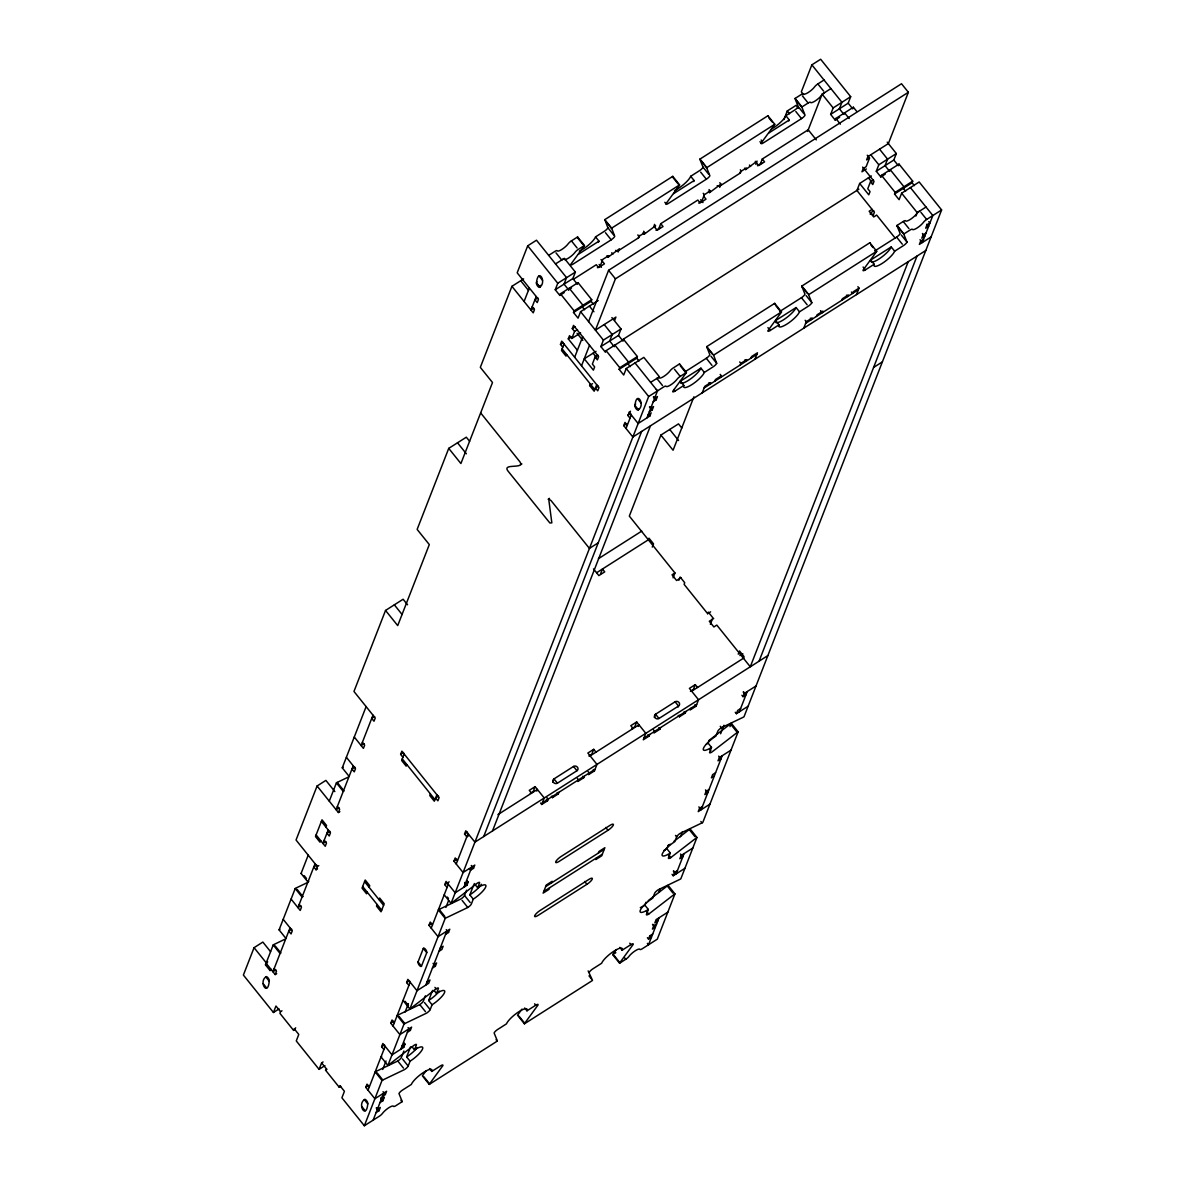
<?xml version="1.0" encoding="UTF-8"?>
<svg xmlns="http://www.w3.org/2000/svg" width="1185" height="1185" viewBox="0 0 1185 1185"><rect width="100%" height="100%" fill="white"/><g stroke="black" fill="none" stroke-linecap="round" stroke-linejoin="round"><path stroke-width="1.5" d="M548.67 255.382L554.847 251.442A3.762 0.948 -38.8 0 1 557.187 250.761A7.54 1.896 -38.8 0 0 561.868 249.413A7.54 1.896 -38.8 0 0 568.237 243.725A3.762 0.948 -38.8 0 1 571.422 240.881L577.599 236.956L584.442 245.488A3.748 0.948 -38.8 0 1 584.146 246.021L570.8 264.314A3.777 0.948 -38.8 0 0 573.11 264.077L611.193 239.829A3.762 0.948 -38.8 0 0 614.748 236.333L611.638 228.157L679.597 184.875L672.754 176.358L604.794 219.64L607.905 227.801L613.608 234.911M684.96 371.868L706.29 358.285A3.762 0.948 -38.8 0 0 709.845 354.804L706.734 346.627L774.709 303.345L781.493 311.996A3.851 0.963 -38.8 0 1 781.241 312.41L767.91 330.704A3.762 0.948 -38.8 0 0 770.206 330.467L778.989 324.868A13.183 3.318 -38.8 0 0 787.033 324.009A13.183 3.318 -38.8 0 0 799.505 311.818L808.288 306.219A3.762 0.948 -38.8 0 0 811.844 302.723L808.688 294.947A3.925 0.992 -38.8 0 1 808.703 294.665L876.707 251.279L869.864 242.747L801.889 286.029A3.925 0.992 -38.8 0 0 801.83 286.415L805 294.191A3.762 0.948 -38.8 0 1 801.445 297.687L779.686 311.536M480.651 412.898L519.03 460.728C527.666 470.549 499.966 461.957 508.602 471.793L549.87 522.985L551.84 522.866L548.699 498.959L551.055 500.603L589.434 548.418L598.232 542.819M759.985 141.696L761.125 143.118L774.457 124.825A3.748 0.948 -38.8 0 0 774.753 124.277L767.91 115.745L699.905 159.145A3.925 0.992 -38.8 0 0 699.891 159.412L703.06 167.203L708.763 174.314M774.753 124.277L706.764 167.678A3.925 0.992 -38.8 0 0 706.734 167.944L709.904 175.736A3.762 0.948 -38.8 0 1 706.349 179.216L668.266 203.479A3.762 0.948 -38.8 0 1 665.97 203.716L664.829 202.294M781.552 311.877L713.592 355.159L716.688 363.321A3.762 0.948 -38.8 0 1 713.133 366.817L704.349 372.416A13.183 3.318 -38.8 0 1 691.877 384.607A13.183 3.318 -38.8 0 1 683.834 385.481L675.05 391.065A3.777 0.948 -38.8 0 1 672.754 391.317L686.085 373.023A3.748 0.948 -38.8 0 0 686.396 372.475L679.538 363.943L673.361 367.883A3.762 0.948 -38.8 0 0 670.177 370.712A7.54 1.896 -38.8 0 1 663.822 376.4A7.54 1.896 -38.8 0 1 659.127 377.763A3.762 0.948 -38.8 0 0 656.801 378.43L662.504 385.54M801.86 286.133L808.748 294.561M536.894 281.674L536.464 282.8A2.829 1.096 57.5 0 0 537.694 286.148A2.829 1.096 57.5 0 0 539.886 287.051C547.04 282.045 538.153 266.921 536.464 282.8L539.886 287.051L540.538 285.378M635.634 403.833L634.982 405.522A2.829 1.096 57.5 0 0 636.226 408.869A2.829 1.096 57.5 0 0 638.404 409.788C645.736 404.752 636.404 389.613 634.982 405.522L638.404 409.788L638.848 408.662M270.595 951.718L262.848 942.075L254.064 947.674L243.384 975.062L273.439 1012.494L279.053 1008.924M334.851 791.58L325.89 780.397L317.091 785.996L296.043 840.017L317.343 866.561L316.069 869.79L313.788 866.946L316.721 865.08M407.551 604.765L403.122 599.24L385.54 610.438L353.959 691.462L375.26 718.006L373.986 721.235L371.705 718.406L374.638 716.54M469.63 441.324L466.312 437.191L448.73 448.374L417.135 529.414L429.311 544.567L397.716 625.606L385.54 610.438M523.637 278.86L511.92 286.326L480.325 367.35L492.501 382.518L460.906 463.542L448.73 448.374M571.555 287.985L568.622 289.851L564.016 284.133L566.548 277.645L536.494 240.214L527.71 245.813L517.178 272.817L538.479 299.361L537.22 302.59L534.939 299.746L537.857 297.894M271.483 969.597L270.017 970.53L265.455 964.842L273.217 944.934A3.762 0.948 -38.8 0 1 274.031 944.475L284.918 939.246M285.926 938.416L279.082 929.884L295.213 888.513A3.762 0.948 -38.8 0 1 296.028 888.039L306.93 882.825M308.796 881.388A3.762 0.948 -38.8 0 1 307.922 881.996L301.079 873.463L308.204 855.185M329.267 801.164L336.407 782.885A3.762 0.948 -38.8 0 1 337.207 782.411L348.109 777.182M349.116 776.368L342.258 767.836L366.121 706.63M524.081 301.494L529.354 287.985M265.825 976.944C258.493 981.965 267.84 997.118 269.247 981.195A2.829 1.096 57.5 0 0 268.017 977.847A2.829 1.096 57.5 0 0 265.825 976.944L269.247 981.195M270.017 970.53L270.654 968.9M320.676 840.609L320.039 842.224L315.477 836.551L322.009 819.798L326.571 825.486L325.934 827.1M290.044 927.855L272.935 971.744L275.868 969.878M315.062 863.717L297.939 907.606L300.872 905.74M328.215 829.944L322.957 843.453L325.89 841.587M353.234 765.806L336.11 809.696L339.043 807.829M372.979 715.162L361.129 745.543L364.062 743.676M536.198 296.517L530.939 310.011L533.828 308.174M266.092 963.212L275.216 974.588L276.475 971.344L274.194 968.5M317.091 785.996L338.406 812.54L339.665 809.296L337.384 806.452M273.439 1012.494L275.957 1006.021L280.534 1011.709L279.897 1013.323L293.584 1030.387L295.05 1029.454M564.193 292.621L559.794 295.406L555.232 289.732L557.765 283.245L575.377 272.091L564.341 258.345L555.513 263.899M559.794 295.406L560.431 293.791L578.043 282.637L591.73 299.701L591.108 301.316L573.496 312.47L578.058 318.158L580.591 311.67L598.188 300.516M555.232 289.732L572.844 278.579L575.377 272.091M568.622 289.851L569.215 288.192L582.946 305.3L582.309 306.915M578.043 282.637L577.406 284.267L572.844 278.579M402.885 757.23L400.604 754.386L401.863 751.157L439.146 797.594L437.887 800.823L435.606 797.979L438.524 796.113M562.742 347.235L560.461 344.391L561.72 341.147L599.003 387.584L597.744 390.828L595.448 387.984L598.381 386.117M293.584 1030.387L295.687 1027.825M573.496 312.47L574.118 310.855L591.73 299.701M404.174 754.015L401.626 760.474L406.188 766.162L406.825 764.547M564.016 344.005L561.483 350.479L566.045 356.152L566.667 354.537M577.406 350.256L568.282 338.88L569.541 335.636L571.822 338.48L580.62 332.881M571.822 338.48L574.562 331.459L572.281 328.615L573.54 325.371L598.647 356.655L597.388 359.899L595.107 357.055L598.04 355.189M606.868 255.856L608.024 257.264L608.646 255.649L602.795 259.382L600.262 265.87L597.373 267.706M608.024 257.264L619.385 248.806L618.126 252.049M574.666 357.277L582.679 336.747M588.575 321.624L608.586 270.313L901.518 83.75L908.362 92.282L888.365 143.592L867.85 156.657L866.59 159.901L869.523 158.035L867.242 155.191M367.231 892.187L366.595 893.801L362.032 888.113L365.187 880.011L369.75 885.699L369.127 887.328M581.524 365.81L589.523 345.279M908.362 92.282L615.43 278.831L595.418 330.156L615.919 317.091L614.659 320.335M377.111 904.496L376.489 906.125L381.052 911.813L384.207 903.711L379.644 898.023L379.007 899.637M615.637 250.39A2.829 2.503 21.3 0 0 618.763 250.435L638.285 237.992L638.922 236.378L644.773 232.645L643.633 231.223M595.107 357.055L592.367 364.076L594.648 366.92L593.389 370.164L584.264 358.788L596.011 351.367M643.011 232.838L644.151 234.26L644.773 232.645M294.221 1028.758L298.783 1034.446L296.265 1040.934L319.076 1069.359L321.609 1062.886L323.075 1061.953M650.609 382.37L659.438 376.815L643.84 357.381L626.228 368.535L623.71 375.023L619.133 369.335L636.745 358.181L637.382 356.566L623.68 339.502L606.083 350.656L605.446 352.271L600.884 346.583L603.402 340.11L621.014 328.956L611.89 317.58M430.407 793.92L429.77 795.535L434.332 801.223L436.88 794.765M596.736 384.755L594.189 391.228L589.626 385.54L590.263 383.91M612.201 334.511L609.697 341.028L614.274 346.716M340.702 1086.319L339.236 1087.252L325.549 1070.188L326.171 1068.559L321.609 1062.886M654.89 227.416L655.512 225.802L654.372 224.38M658.845 228.557L660.741 223.684L697.846 200.058L700.128 202.902L705.993 199.169L703.712 196.325M600.884 346.583L618.496 335.429L621.014 328.956M623.68 339.502L623.058 341.117L618.496 335.429M339.236 1087.252L339.873 1085.623L344.435 1091.311L341.902 1097.799L364.343 1125.75L379.318 1116.226A3.762 0.948 -38.8 0 0 382.503 1113.382A7.54 1.896 -38.8 0 1 388.873 1107.694A7.54 1.896 -38.8 0 1 393.553 1106.346A3.762 0.948 -38.8 0 0 395.894 1105.664L402.07 1101.724A3.762 0.948 -38.8 0 0 402.13 1101.339L398.96 1093.562A3.762 0.948 -38.8 0 1 402.515 1090.067L411.313 1084.482A13.183 3.318 -38.8 0 1 423.771 1072.277A13.183 3.318 -38.8 0 1 431.814 1071.418L440.598 1065.819A3.762 0.948 -38.8 0 1 442.894 1065.582L429.562 1083.875A3.762 0.948 -38.8 0 0 429.266 1084.408L422.408 1075.876A3.762 0.948 -38.8 0 1 422.719 1075.343L426.052 1070.766M619.133 369.335L619.77 367.706L637.382 356.566M627.961 363.78L628.554 362.121L614.867 345.057M709.06 189.556L710.2 190.978L704.349 194.71L701.816 201.183L698.765 203.139M708.423 191.17L709.563 192.592L710.2 190.978M382.4 1096.392L385.332 1094.525L386.591 1091.281L374.875 1098.747L365.75 1087.371L367.009 1084.127L369.29 1086.971M383.881 1049.569L381.6 1046.725L382.859 1043.481L391.998 1054.857L403.715 1047.392L404.974 1044.148L403.833 1042.726M407.418 1032.239L410.351 1030.372L411.61 1027.128L399.893 1034.594L390.754 1023.218L392.028 1019.974L394.309 1022.818M408.899 985.416L406.603 982.572L407.877 979.328L417.001 990.704L428.718 983.239L429.977 979.995L427.059 981.861M445.59 934.328L448.522 932.462L449.782 929.218L438.065 936.683L428.94 925.307L430.199 922.063L432.481 924.907M447.071 887.506L444.79 884.662L446.049 881.418L455.173 892.794L466.89 885.328L468.164 882.084L467.023 880.662M469.453 868.753L470.593 870.175L473.526 868.309L474.785 865.08L463.068 872.53L453.944 861.169L455.203 857.925L457.484 860.769M469.008 835.469L466.816 836.862L464.535 834.018L465.794 830.774L474.918 842.15L767.865 655.586M925.826 250.45L632.879 437.013L623.754 425.637L625.013 422.393L627.295 425.237M630.035 418.216L627.754 415.372L630.479 411.195M719.68 187.378L720.939 184.134L719.799 182.712M364.343 1099.665C357.026 1104.701 366.358 1119.84 367.765 1103.931A2.829 1.096 57.5 0 0 366.535 1100.584A2.829 1.096 57.5 0 0 364.343 1099.665L367.765 1103.931M368.031 1090.215L385.14 1046.325M393.05 1026.062L410.158 982.172M418.053 961.909L423.312 948.415A2.829 1.096 57.5 0 1 425.504 949.333A2.829 1.096 57.5 0 1 426.748 952.681L421.475 966.175A2.829 1.096 57.5 0 1 419.297 965.257A2.829 1.096 57.5 0 1 418.053 961.909L421.475 966.175M431.221 928.151L448.33 884.262M456.225 864.013L468.075 833.618M626.035 428.481L631.294 414.972M382.725 1069.477L386.043 1060.975M405.077 1012.123L408.395 1003.621M445.916 907.414L448.567 900.615M364.343 1125.75L382.014 1080.453A3.762 0.948 -38.8 0 1 382.814 1079.994L404.618 1069.537A3.762 0.948 -38.8 0 0 408.173 1066.056L410.069 1061.197A13.183 3.318 -38.8 0 0 422.541 1048.992A13.183 3.318 -38.8 0 0 414.498 1049.851L412.217 1047.007M381.674 1056.442A3.762 0.948 -38.8 0 1 381.022 1056.887L387.88 1065.419L404.011 1024.033A3.762 0.948 -38.8 0 1 404.826 1023.559L426.615 1013.116A3.762 0.948 -38.8 0 0 430.17 1009.635L432.066 1004.776A13.183 3.318 -38.8 0 0 444.538 992.571A13.183 3.318 -38.8 0 0 436.495 993.43L434.214 990.586M403.033 1000.451L409.877 1008.983L445.19 918.405A3.762 0.948 -38.8 0 1 446.004 917.931L467.794 907.488A3.762 0.948 -38.8 0 0 471.363 903.992L473.259 899.134A13.183 3.318 -38.8 0 0 485.717 886.928A13.183 3.318 -38.8 0 0 477.673 887.787L474.252 883.521M444.212 894.823L451.055 903.355L648.669 396.501L663.644 386.962A3.762 0.948 -38.8 0 1 665.985 386.28A7.54 1.896 -38.8 0 0 670.666 384.932A7.54 1.896 -38.8 0 0 677.035 379.244A3.762 0.948 -38.8 0 1 680.22 376.415L686.396 372.475M717.192 185.704A2.829 2.503 21.3 0 0 720.317 185.764L739.84 173.321L740.477 171.692L746.328 167.974L745.706 169.588L744.565 168.166M373.142 1120.151L383.673 1093.148M400.782 1049.258L408.677 1028.995M425.785 985.105L446.849 931.084M463.957 887.195L471.867 866.946M483.702 836.551L641.663 431.414M646.936 417.905L657.468 390.902L635.027 362.936M376.089 1112.596L379.022 1110.73L380.281 1107.486L377.348 1109.353L376.208 1107.931M379.985 1102.598L382.918 1100.732L384.177 1097.488L383.036 1096.066M432.421 968.086L435.354 966.219L436.613 962.99L433.695 964.842M629.013 412.128L638.137 423.504L649.854 416.039L651.128 412.795L648.195 414.661M649.35 411.699L652.283 409.832L653.542 406.588L650.624 408.455L649.469 407.033M653.246 401.7L656.179 399.834L657.438 396.59L654.52 398.456L653.379 397.034M403.863 1051.051L401.33 1057.524A3.762 0.948 -38.8 0 1 397.775 1061.019L375.971 1071.462A3.762 0.948 -38.8 0 0 375.156 1071.921L382.014 1080.453M425.385 995.83L423.326 1001.103A3.762 0.948 -38.8 0 1 419.771 1004.584L397.967 1015.041A3.762 0.948 -38.8 0 0 397.168 1015.501L404.011 1024.033M445.19 918.405L438.346 909.873A3.762 0.948 -38.8 0 1 439.161 909.399L460.95 898.956A3.762 0.948 -38.8 0 0 464.505 895.475L466.564 890.202M745.706 169.588L757.067 161.13L755.808 164.374M492.501 830.952L650.461 425.815M410.069 1061.197L406.648 1056.931L410.573 1046.844M432.066 1004.776L428.644 1000.51L432.584 990.423M473.259 899.134L469.838 894.868L473.763 884.795M414.498 1049.851L416.394 1044.992A3.762 0.948 -38.8 0 0 414.098 1045.229L388.739 1064.811A3.762 0.948 -38.8 0 1 387.88 1065.419M436.495 993.43L438.391 988.557A3.762 0.948 -38.8 0 0 436.095 988.808L410.736 1008.391A3.762 0.948 -38.8 0 1 409.877 1008.983M477.673 887.787L479.569 882.929A3.762 0.948 -38.8 0 0 477.274 883.18L451.929 902.748A3.762 0.948 -38.8 0 1 451.055 903.355M600.543 573.881L602.439 569.022L604.72 571.866L598.869 575.599L593.507 568.918M760.4 163.871L762.296 159.012L808.2 129.787L816.302 139.889M681.805 428.007L678.487 423.875L660.904 435.073L629.324 516.097L674.961 572.962L673.065 577.821M783.922 119.581L787.284 110.96L796.068 105.361L798.305 108.161M839.587 117.285L835.203 120.085L830.626 114.397L848.179 103.169L850.697 96.681L820.657 59.25L811.858 64.849L801.327 91.852L803.578 94.652M540.582 803.06L541.723 804.482L544.256 797.994L535.116 786.633L533.22 791.491L530.302 793.357M536.775 791.091L537.398 789.462L497.893 814.628M693.921 396.797L673.08 450.241L660.904 435.073M702.201 392.857L704.734 386.369L710.6 382.636L709.963 384.266L708.823 382.844M552.743 782.144L554.002 778.901L573.525 766.458A2.829 2.503 21.3 0 1 577.436 767.199A2.829 2.503 21.3 0 1 576.962 770.724L557.424 783.167A2.829 2.503 21.3 0 1 553.514 782.426A2.829 2.503 21.3 0 1 554.002 778.901L557.424 783.167M648.343 539.797L648.965 538.168L653.542 543.856L652.268 547.1M807.592 131.446L822.123 94.178L830.922 88.579M541.723 804.482L547.588 800.749L548.211 799.134L547.07 797.712M551.321 796.216L552.462 797.638L553.099 796.024M714.851 381.155L715.473 379.526L721.339 375.808L720.199 374.386M552.462 797.638L558.328 793.906L558.95 792.291M720.702 377.423L721.339 375.808M830.626 114.397L833.159 107.924L850.697 96.681M839.424 108.798L841.913 102.28M835.203 120.085L835.825 118.47L853.378 107.228L856.799 111.494M740.24 364.98L740.862 363.365L746.728 359.633L746.091 361.247L744.95 359.825M595.996 752.164L593.715 749.32L591.819 754.178L588.886 756.045M577.347 778.426L578.487 779.849L577.85 781.478L583.716 777.745L584.338 776.116M750.979 358.151L751.601 356.522L757.467 352.789L754.934 359.277M588.086 771.583L589.226 773.005L588.59 774.635L594.455 770.902L596.973 764.414L587.849 753.038L593.715 749.32M853.378 107.228L852.741 108.857L848.179 103.169M549.618 887.772L548.996 889.387L543.13 893.12L546.285 885.017L552.151 881.284L551.514 882.914M678.901 580.265L680.16 577.021L684.723 582.709L684.1 584.338L707.682 613.712L710.615 611.845M649.765 734.448L649.128 736.078L643.277 739.81L645.81 733.322L636.671 721.946L634.775 726.82L631.842 728.686M638.33 726.42L638.952 724.79L590.13 755.882M596.485 857.925L595.862 859.54L601.713 855.807L604.883 847.705L599.017 851.437L598.381 853.052M869.523 158.035L866.146 166.67L863.228 168.537L861.954 171.781L866.353 168.981M871.345 175.958L859.658 183.468L856.918 190.489L874.397 212.263L873.138 215.507L870.856 212.663L873.789 210.797M803.756 328.186L806.289 321.698L812.155 317.965L811.518 319.594L810.377 318.173M654.298 717.458L655.557 714.229L675.08 701.787A2.829 2.503 21.3 0 1 678.99 702.512A2.829 2.503 21.3 0 1 678.516 706.053L678.131 707.015M816.391 316.484L817.028 314.854L822.894 311.122L822.257 312.751L820.538 310.618M873.434 179.868L870.501 181.72L867.761 188.756L870.042 191.6L868.783 194.829L859.658 183.468M885.239 174.151L880.84 176.95L876.278 171.262L878.811 164.789L896.349 153.546L887.224 142.17M653.513 729.93L654.653 731.352L654.016 732.967L659.882 729.234L660.504 727.62M707.682 613.712L708.319 612.097L712.881 617.785L710.348 624.258M880.84 176.95L881.477 175.336L890.261 169.736M870.22 214.278L870.856 212.663M876.278 171.262L893.816 160.034L896.349 153.546M708.867 740.551L730.419 723.917A3.762 0.948 -38.8 0 1 731.293 723.309L738.136 731.841A3.762 0.948 -38.8 0 0 737.263 732.434L711.918 752.016A3.762 0.948 -38.8 0 1 709.622 752.268L711.518 747.394A13.183 3.318 -38.8 0 1 703.475 748.253A13.183 3.318 -38.8 0 1 715.933 736.063L717.829 731.189A3.762 0.948 -38.8 0 1 721.398 727.708L743.188 717.266A3.762 0.948 -38.8 0 0 744.002 716.792L941.616 209.938L919.175 181.972L901.637 193.214L899.104 199.702L894.542 194.014L912.08 182.771L912.717 181.157L899.015 164.093L890.231 169.692L889.639 171.351L885.032 165.619L887.565 159.145L879.566 149.191M678.264 715.37L679.405 716.792L680.042 715.177M841.78 300.309L842.417 298.694L848.282 294.961L847.645 296.576L846.505 295.154M697.55 687.478L695.269 684.634L693.373 689.507L690.44 691.373M899.015 164.093L898.393 165.707L893.816 160.034M679.405 716.792L685.271 713.059L685.893 711.444M690.781 708.334L690.144 709.963L696.01 706.23L698.528 699.742L689.403 688.366L695.269 684.634M894.542 194.014L895.164 192.385L912.717 181.157M856.488 294.606L859.021 288.118L857.881 286.696M890.231 169.692L903.962 186.786L903.296 188.371L905.607 191.259M903.326 188.415L903.962 186.786M738.24 654.194L739.499 650.95L744.076 656.638L743.439 658.253M640.3 907.621A13.183 3.318 -38.8 0 0 644.907 905.192L646.092 902.17M663.704 850.578A13.183 3.318 -38.8 0 0 666.903 848.771L668.384 844.994M706.438 744.136A13.183 3.318 -38.8 0 0 708.097 743.143L709.074 740.61M915.901 216.025L917.22 212.633L926.018 207.049M644.907 905.192L648.328 909.458L646.432 914.316A3.762 0.948 -38.8 0 0 648.728 914.079L674.087 894.497A3.762 0.948 -38.8 0 1 674.946 893.89L668.103 885.373A3.762 0.948 -38.8 0 0 667.244 885.965L648.225 900.644M666.903 848.771L670.325 853.037L668.429 857.896A3.762 0.948 -38.8 0 0 670.725 857.644L696.084 838.076A3.762 0.948 -38.8 0 1 696.943 837.469L690.1 828.937A3.762 0.948 -38.8 0 0 689.24 829.544L674.028 841.291M738.136 731.841L702.809 822.434A3.762 0.948 -38.8 0 1 702.009 822.894L680.205 833.336A3.762 0.948 -38.8 0 0 676.65 836.832L674.754 841.691A13.183 3.318 -38.8 0 0 662.282 853.896A13.183 3.318 -38.8 0 0 670.325 853.037M658.756 892.409L660.075 889.002M680.442 836.758L682.442 831.663M720.613 733.752L723.931 725.25M908.243 261.648L750.283 666.785L716.807 625.087L713.888 626.954L709.311 621.266L713.711 618.466M729.99 726.642L731.382 723.057M647.38 937.676L648.521 939.083L649.78 935.854L652.713 933.987M656.608 923.989L653.676 925.855L652.417 929.099L655.349 927.233L653.068 924.389M672.073 874.337L673.213 875.759L674.487 872.515L677.405 870.649M735.263 712.274L736.403 713.696L737.663 710.452L740.595 708.586M741.899 695.254L743.039 696.676L744.298 693.432L756.015 685.982M659.038 917.783L648.506 944.786L647.365 943.364M684.041 853.63L676.146 873.893L673.865 871.049M722.213 755.719L701.15 809.74L698.869 806.896M739.336 711.829L747.231 691.566M759.067 661.186L917.027 256.049M674.946 893.89L657.29 939.187L642.329 948.726A3.762 0.948 -38.8 0 1 639.989 949.407A7.54 1.896 -38.8 0 0 635.308 950.755A7.54 1.896 -38.8 0 0 628.939 956.443A3.762 0.948 -38.8 0 1 625.754 959.272L619.577 963.212L612.734 954.68A3.762 0.948 -38.8 0 1 613.03 954.132L616.363 949.57M696.943 837.469L680.812 878.855A3.762 0.948 -38.8 0 1 679.997 879.314L658.208 889.772A3.762 0.948 -38.8 0 0 654.653 893.253L652.757 898.112A13.183 3.318 -38.8 0 0 640.285 910.317A13.183 3.318 -38.8 0 0 648.328 909.458M672.754 176.358L672.695 176.476A3.851 0.963 -38.8 0 1 672.458 176.891L678.161 184.001M774.709 303.345L774.649 303.464A3.851 0.963 -38.8 0 1 774.397 303.878M598.469 242.17L598.973 241.148L595.551 236.896A13.183 3.318 -38.8 0 1 579.332 251.161M704.349 372.416L700.928 368.15L700.409 369.172A13.183 3.318 -38.8 0 1 690.174 379.2A13.183 3.318 -38.8 0 1 680.605 383.11M665.97 203.716L679.301 185.423A3.851 0.963 -38.8 0 0 679.553 185.008M876.707 251.279A3.748 0.948 -38.8 0 1 876.396 251.812L863.065 270.106A3.762 0.948 -38.8 0 0 865.361 269.869L874.16 264.27A13.183 3.318 -38.8 0 0 882.188 263.411A13.183 3.318 -38.8 0 0 894.66 251.205L903.444 245.606A3.777 0.948 -38.8 0 0 907.014 242.125L903.829 234.26A3.688 0.933 -38.8 0 1 903.903 233.949L910.08 230.023A3.762 0.948 -38.8 0 1 912.42 229.342A7.54 1.896 -38.8 0 0 917.101 227.979A7.54 1.896 -38.8 0 0 923.471 222.306A3.762 0.948 -38.8 0 1 926.655 219.462L941.616 209.938M521.978 1009.116L517.875 1014.745A3.762 0.948 -38.8 0 0 517.564 1015.278L524.422 1023.81L592.381 980.528A3.762 0.948 -38.8 0 0 592.441 980.143L588.13 970.93M524.422 1023.81A3.762 0.948 -38.8 0 1 524.718 1023.262L538.049 1004.969A3.762 0.948 -38.8 0 0 535.753 1005.221L526.969 1010.82A13.183 3.318 -38.8 0 0 518.926 1011.679A13.183 3.318 -38.8 0 0 506.469 1023.87L497.67 1029.469A3.762 0.948 -38.8 0 0 494.115 1032.965L497.285 1040.741A3.762 0.948 -38.8 0 1 497.226 1041.126L429.266 1084.408M619.577 963.212A3.762 0.948 -38.8 0 1 619.874 962.664L633.22 944.371A3.762 0.948 -38.8 0 0 630.909 944.623L622.125 950.222A13.183 3.318 -38.8 0 0 614.082 951.066A13.183 3.318 -38.8 0 0 601.625 963.272L592.841 968.871A3.762 0.948 -38.8 0 0 589.271 972.352M667.688 846.179L670.221 844.224M803.919 113.716L798.216 106.606L795.046 98.74A3.688 0.933 -38.8 0 1 795.105 98.429L801.282 94.504A3.762 0.948 -38.8 0 1 803.623 93.822A7.54 1.896 -38.8 0 0 808.303 92.46A7.54 1.896 -38.8 0 0 814.673 86.786A3.762 0.948 -38.8 0 1 817.857 83.942L824.034 80.002M595.551 236.896L604.335 231.297A3.762 0.948 -38.8 0 0 607.905 227.801M674.487 190.563A13.183 3.318 -38.8 0 0 690.707 176.284L699.491 170.684A3.762 0.948 -38.8 0 0 703.06 167.203M771.45 129.061A13.183 3.318 -38.8 0 0 785.862 115.686L794.646 110.086A3.777 0.948 -38.8 0 0 798.216 106.606M584.442 245.488L578.265 249.413A3.762 0.948 -38.8 0 0 575.081 252.257A7.54 1.896 -38.8 0 1 569.615 257.338A7.54 1.896 -38.8 0 1 564.519 259.619M761.125 143.118A3.762 0.948 -38.8 0 0 763.421 142.867L801.504 118.618A3.777 0.948 -38.8 0 0 805.059 115.138L801.889 107.272A3.688 0.933 -38.8 0 1 801.949 106.961L808.126 103.021A3.762 0.948 -38.8 0 1 810.466 102.354A7.54 1.896 -38.8 0 0 815.162 100.992A7.54 1.896 -38.8 0 0 821.516 95.318A3.762 0.948 -38.8 0 1 824.701 92.474M578.473 254.212L598.973 241.148M673.628 193.614L694.129 180.55L690.707 176.284M768.784 133.016L789.284 119.952L785.862 115.686M655.512 225.802L644.151 234.26M720.939 184.134L709.563 192.592M573.347 279.349L596.292 264.729L598.588 267.573L604.439 263.84L601.017 259.574M656.046 230.334L660.623 227.431M757.437 165.767L761.762 163.012M572.281 328.615L575.214 326.749M574.562 331.459L577.495 329.593M568.282 338.88L571.214 337.014M560.461 344.391L563.393 342.524M622.036 340.006L858.873 189.17M589.626 385.54L592.559 383.673M872.101 209.39L869.168 211.256L873.73 216.944L876.663 215.077L895.193 238.155M520.778 464.653L521.874 463.957M874.841 250.939L896.601 237.089A3.777 0.948 -38.8 0 0 900.156 233.593L896.986 225.728A3.688 0.933 -38.8 0 1 897.06 225.417L903.237 221.491A3.762 0.948 -38.8 0 1 905.577 220.81A7.54 1.896 -38.8 0 0 910.258 219.447A7.54 1.896 -38.8 0 0 916.612 213.774A3.762 0.948 -38.8 0 1 919.797 210.93M680.19 382.044A13.183 3.318 -38.8 0 1 680.412 381.2L700.928 368.15M870.56 261.485A13.183 3.318 -38.8 0 1 870.723 260.004L891.238 246.939L894.66 251.205M627.754 415.372L630.687 413.506M623.754 425.637L626.672 423.771M925.989 233.09L923.056 234.956L921.797 238.2L924.715 236.333L922.434 233.489M923.559 239.296L920.626 241.162L919.367 244.406L931.084 236.941M859.021 288.118L853.156 291.851L852.533 293.465L851.393 292.043M704.097 387.999L756.83 354.419M805.652 323.312L858.384 289.732M548.166 499.3L549.484 498.352M873.597 367.454L882.381 361.869M598.41 558.698L641.737 531.102M596.588 572.755L648.58 539.634M354.893 767.184L351.96 769.035L354.256 771.879L355.515 768.65L346.375 757.274M674.961 572.962L672.043 574.829L676.605 580.517L680.99 577.717M400.604 754.386L403.537 752.519M338.406 812.54L339.858 811.606M329.889 831.322L326.956 833.188L329.237 836.032L330.496 832.788L321.372 821.412M317.343 866.561L318.809 865.628M316.069 869.79L317.536 868.857M291.717 929.233L288.784 931.099L291.066 933.943L292.325 930.699L283.2 919.323M739.914 655.572L742.832 653.705M535.116 786.633L529.265 790.351L531.547 793.195M636.671 721.946L630.82 725.679L633.101 728.523M464.535 834.018L467.453 832.151M691.684 691.21L743.676 658.105M267.706 961.894L266.24 962.827L254.064 947.674M265.455 964.842L266.921 963.909M658.978 718.48L655.557 714.229A2.829 2.503 21.3 0 0 655.068 717.755A2.829 2.503 21.3 0 0 658.978 718.48L678.516 706.053L675.08 701.787M542.36 802.852L595.077 769.272M643.914 738.181L696.632 704.601M275.216 974.588L276.683 973.655M453.944 861.169L456.877 859.303M444.79 884.662L449.174 881.862M743.039 696.676L745.957 694.81L743.676 691.966M465.231 883.951L468.164 882.084M736.403 713.696L748.12 706.23M280.534 1011.709L281.986 1010.775M428.94 925.307L431.858 923.441M731.012 750.12L719.28 757.585L718.021 760.829L720.954 758.963L718.673 756.119M607.994 830.285L559.172 861.376A5.644 1.422 -38.8 0 1 555.735 861.747A5.644 1.422 -38.8 0 1 561.068 856.518L609.89 825.427A5.644 1.422 -38.8 0 1 613.341 825.056A5.644 1.422 -38.8 0 1 607.994 830.285L605.713 827.441M440.213 948.104L443.146 946.237L441.886 949.481L438.954 951.348M715.577 772.738L712.659 774.605L711.385 777.849L714.318 775.982M545.663 886.632L604.246 849.319M543.767 891.505L602.35 854.192M709.06 789.477L706.127 791.343L704.868 794.587L707.786 792.721L705.505 789.877M406.603 982.572L409.536 980.706M702.424 806.496L699.491 808.363L698.232 811.606L709.948 804.141M586.931 884.306L538.108 915.398A5.644 1.422 -38.8 0 1 534.672 915.768A5.644 1.422 -38.8 0 1 540.005 910.539L588.827 879.448A5.644 1.422 -38.8 0 1 592.278 879.077A5.644 1.422 -38.8 0 1 586.931 884.306L584.649 881.462M390.754 1023.218L393.687 1021.351M319.076 1069.359L324.942 1065.626M325.549 1070.188L327.001 1069.255M692.825 848.03L681.108 855.496L679.849 858.74L682.782 856.874L680.501 854.029M381.6 1046.725L384.533 1044.859M402.041 1046.014L404.974 1044.148M673.213 875.759L684.93 868.294M365.75 1087.371L368.683 1085.504M667.822 912.183L656.105 919.649L654.846 922.878L657.764 921.012L656.623 919.604M381.244 1099.354L384.177 1097.488M612.734 954.68L615.815 952.71M648.521 939.083L651.454 937.231L650.313 935.809M656.327 389.48L657.468 390.902M912.08 182.771L914.361 185.615M811.858 64.849L841.942 102.325M910.391 187.571L932.832 215.537L922.3 242.54L920.019 239.696M849.186 118.559L844.579 112.827L843.987 114.486L839.38 108.768M928.744 221.669L929.884 223.091L926.951 224.957L925.692 228.201L928.61 226.335L926.907 224.202M817.857 83.942L823.56 91.052M920.938 212.352L926.655 219.462M822.123 94.178L833.159 107.924M870.812 154.835L878.811 164.789M901.637 193.214L917.22 212.633M835.825 118.47L840.387 124.158M881.477 175.336L895.164 192.385M862.636 167.115L874.056 181.335L872.782 184.564L870.501 181.72M868.412 177.824L871.864 182.134M802.423 95.926L808.126 103.021M903.237 221.491L908.939 228.601M795.105 98.429L801.949 106.961M897.06 225.431L903.903 233.949M796.187 100.236L801.889 107.346M897.001 225.817L902.703 232.912M901.296 235.015L907.014 242.125M795.802 111.508L801.504 118.618M896.601 237.089L902.303 244.184M787.284 110.96L789.521 113.76M768.754 117.715L772.176 121.981M870.694 244.702L872.975 247.547M875.256 250.39L876.396 251.812M870.723 260.004L874.16 264.27M761.14 140.023L762.281 141.445M863.08 267.025L865.361 269.869M762.296 159.012L764.577 161.856L758.726 165.589L755.304 161.323M749.438 165.056L750.579 166.478M699.95 159.027L706.793 167.559M701.031 160.834L706.734 167.944M801.83 286.415L807.548 293.524M806.141 295.613L811.844 302.723M700.631 172.106L706.349 179.216M801.445 297.687L807.148 304.797M799.505 311.803L796.083 307.552L775.568 320.602L778.989 324.868M703.209 193.288L704.349 194.71M805.148 320.276L806.289 321.698M700.676 199.761L702.957 202.605M775.538 305.3L781.241 312.41M767.924 327.623L770.206 330.467M660.741 223.684L663.022 226.528L657.171 230.26L653.75 225.994M637.782 234.956L638.922 236.378M739.721 361.943L740.862 363.365M604.794 219.64L611.638 228.157M706.734 346.627L713.592 355.159M605.876 221.447L611.578 228.542M706.675 347.012L712.392 354.122M710.985 356.226L716.688 363.321M605.476 232.719L611.193 239.829M706.29 358.285L711.992 365.395M611.756 252.746L612.897 254.168M608.586 270.313L615.43 278.831M599.121 264.448L601.402 267.292M583.005 244.599L577.288 237.489A3.748 0.948 -38.8 0 0 577.599 236.956M680.383 365.913L684.945 371.601M571.422 240.881L577.125 247.991M674.502 369.305L680.22 376.415M680.412 381.2L683.834 385.466M673.909 389.643L675.05 391.065M555.987 252.864L561.69 259.974A3.762 0.948 -38.8 0 1 563.275 259.189M591.108 301.316L593.389 304.16M636.745 358.181L639.026 361.025M589.375 306.071L593.937 311.759M604.202 324.557L612.23 334.555M582.279 306.871L584.59 309.759M627.932 363.736L630.242 366.624M653.898 396.99L656.179 399.834M527.71 245.813L557.765 283.245M580.591 311.67L603.402 340.11M626.228 368.535L648.669 396.501M669.703 429.474L678.546 440.509M560.431 293.791L574.118 310.855M606.083 350.656L619.77 367.706M650.002 406.988L652.283 409.832M539.086 276.046L542.523 280.312M637.619 398.767L641.041 403.033M648.713 414.617L649.854 416.039M538.168 284.933L539.886 287.051M577.065 333.281L582.813 340.436M593.048 353.189L596.499 357.5M520.704 280.726L528.569 290.518M532.198 306.782L534.479 309.611L533.22 312.855L511.92 286.326M562.12 348.879L594.84 389.628M743.158 692.01L744.298 693.432M731.56 725.338L737.263 732.434M720.258 726.286L721.398 727.708M694.869 704.808L696.01 706.23M684.13 711.652L685.271 713.059M708.097 743.143L711.518 747.394M709.637 749.172L710.778 750.594M457.514 442.79L466.372 453.811M658.741 727.812L659.882 729.234M647.988 734.656L649.128 736.078M700.868 821.472L702.009 822.894M689.24 829.544L694.943 836.654M675.509 835.41L676.65 836.832M668.444 854.815L670.725 857.644M593.315 769.48L594.455 770.902M673.332 871.094L674.487 872.515M582.576 776.323L583.716 777.745M573.525 766.458L576.962 770.724M667.244 885.965L672.947 893.075M557.187 792.484L558.328 793.906M646.447 911.235L648.728 914.079M652.535 924.433L653.676 925.855M394.338 604.839L402.085 614.497M546.433 799.327L547.588 800.749M629.768 943.201L630.909 944.623M619.844 947.378L622.125 950.222M624.614 957.85L625.754 959.272M614.171 955.554L619.874 962.664M589.019 975.877L591.3 978.721M402.278 758.874L434.984 799.623M471.245 865.465L473.526 868.309M362.388 742.299L364.669 745.143L363.41 748.387L354.285 737.011M464.609 882.484L466.89 885.328M464.505 895.475L470.223 902.57M462.091 900.378L467.794 907.488M534.613 1003.799L535.753 1005.221M447.352 897.06L448.493 898.482M524.688 1007.976L526.969 1010.82M337.207 782.411L342.924 789.521M439.161 909.399L444.864 916.509M336.407 782.885L343.25 791.402A3.762 0.948 -38.8 0 1 344.065 790.943M519.015 1016.167L524.718 1023.262M446.241 929.618L448.522 932.462M423.312 948.415L426.748 952.681M496.085 1039.704L497.226 1041.126M433.073 963.375L435.354 966.219M364.58 881.655L383.599 905.355M362.684 886.513L381.703 910.213M324.216 840.209L326.497 843.053L325.238 846.297L316.114 834.921M434.954 987.386L436.095 988.808M424.467 1002.525L430.17 1009.635M419.771 1004.584L425.474 1011.694M304.234 875.715L306.515 878.544M405.033 1001.281L408.455 1005.547M297.168 889.461L302.871 896.571M399.108 1016.463L404.826 1023.559M408.055 1027.528L410.351 1030.372M295.213 888.513L302.056 897.045A3.762 0.948 -38.8 0 1 302.679 896.675M299.212 904.362L301.494 907.206L300.22 910.45L291.095 899.074M429.533 1068.574L431.814 1071.418M402.574 1045.97L403.715 1047.392M423.86 1076.765L429.562 1083.875M402.47 1058.946L408.173 1066.056M397.775 1061.019L403.478 1068.115M400.93 1100.302L402.07 1101.724M275.172 945.897L280.875 952.992A3.762 0.948 -38.8 0 0 280.06 953.466L273.217 944.934M377.111 1072.884L382.814 1079.994M383.051 1091.681L385.332 1094.525M380.637 1097.888L382.918 1100.732M376.726 1107.886L379.022 1110.73M263.188 983.683L266.61 987.949M361.721 1106.42L365.143 1110.686M343.132 767.228A3.762 0.948 -38.8 0 1 342.258 767.836M279.941 929.292A3.762 0.948 -38.8 0 1 279.082 929.884M301.508 873.182A3.762 0.948 -38.8 0 1 301.079 873.463M481.436 884.262A13.183 3.318 -38.8 0 1 469.838 894.868M439.354 991.134A13.183 3.318 -38.8 0 1 428.644 1000.51M417.357 1047.555A13.183 3.318 -38.8 0 1 406.648 1056.931M679.538 363.943A3.748 0.948 -38.8 0 1 679.242 364.491M891.238 246.939A13.183 3.318 -38.8 0 1 882.218 256.715A13.183 3.318 -38.8 0 1 871.538 262.107M869.864 242.747A3.748 0.948 -38.8 0 1 869.553 243.281M796.083 307.537A13.183 3.318 -38.8 0 1 786.203 317.965A13.183 3.318 -38.8 0 1 775.76 322.513M789.284 119.952A13.183 3.318 -38.8 0 1 788.78 120.974M767.91 115.745A3.748 0.948 -38.8 0 1 767.613 116.293M694.129 180.55A13.183 3.318 -38.8 0 1 693.625 181.572M639.248 235.341A2.829 2.503 21.3 0 1 638.285 237.992M740.329 169.781A2.829 2.503 21.3 0 1 739.84 173.321"/></g></svg>
